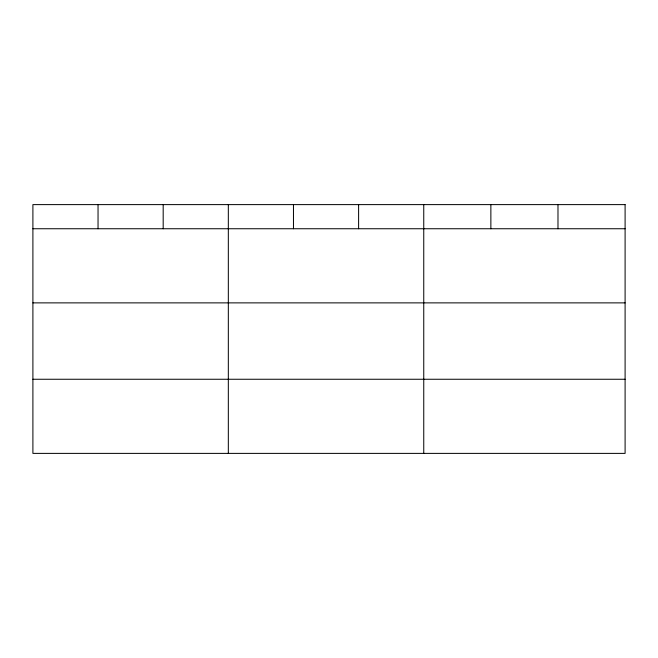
<?xml version="1.0" encoding="UTF-8"?>
<svg xmlns="http://www.w3.org/2000/svg" width="658" height="658" viewBox="0 0 658 658"><rect width="100%" height="100%" fill="white"/><g stroke="black" fill="none" stroke-linecap="round" stroke-linejoin="round"><path stroke-width="0.99" d="M32.9 228.745L625.1 228.745M32.9 302.877L625.1 302.877M32.9 379.255L625.1 379.255M557.984 204.613L557.984 228.745M490.868 204.613L490.868 228.745M423.752 204.613L423.752 453.387M358.61 204.613L358.61 228.745M293.468 204.613L293.468 228.745M228.326 204.613L228.326 453.387M163.184 204.613L163.184 228.745M98.042 204.613L98.042 228.745M625.1 204.613L32.9 204.613L32.9 453.387L625.1 453.387L625.1 204.613"/></g></svg>
